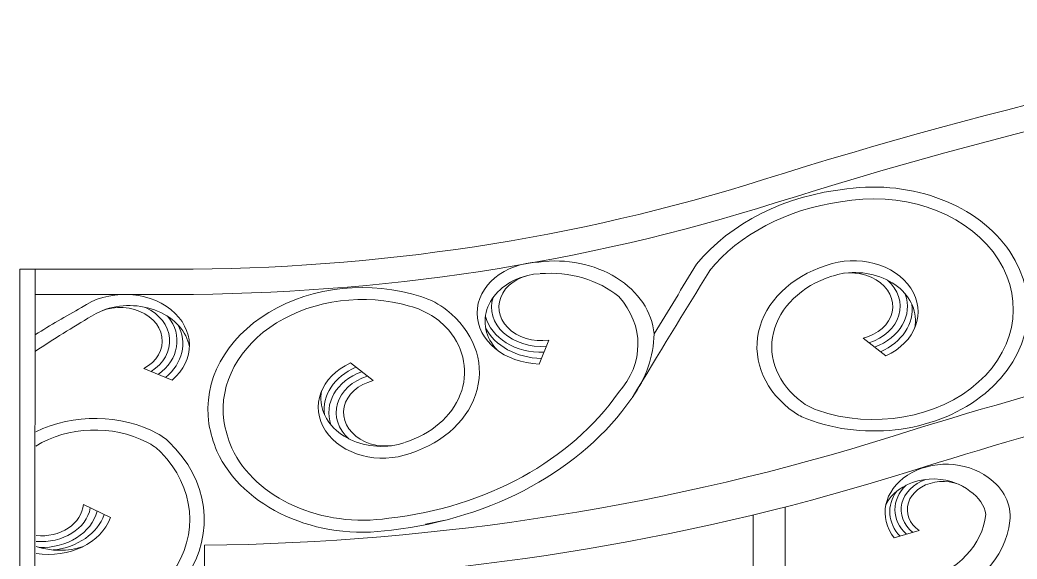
# Model space of a CAD drawing. Header units: inches. Extents: x 60.8 to 83.7, y 23.1 to 43.8.
# Drawn here: x 65.314 to 65.97, y 26.376 to 26.732 of the extents above; entities that cross this region are included whole.
import ezdxf

# ---------------------------------------------------------------- set-up
doc = ezdxf.new("R2010")
doc.units = ezdxf.units.IN
doc.header["$LTSCALE"] = 0.9
doc.header["$MEASUREMENT"] = 0

msp = doc.modelspace()

# ---------------------------------------------------------------- linework, layer by layer
at = {"lineweight": 9}
for p, q in [((65.32359, 26.56723), (65.31359, 26.56723)), ((65.31359, 26.56723), (65.31359, 24.77018)), ((65.32359, 26.56723), (65.32288, 24.77018)), ((65.41532, 26.56723), (65.32359, 26.56723)), ((65.41532, 26.55068), (65.32365, 26.55068)), ((65.65559, 26.50479), (65.66196, 26.52062)), ((65.88401, 26.51014), (65.86906, 26.52181)), ((65.53134, 26.50551), (65.5463, 26.49384)), ((65.41385, 26.49414), (65.39524, 26.50183)), ((65.37326, 26.40354), (65.35536, 26.41223)), ((65.81761, 26.26933), (65.81761, 26.41056)), ((65.58079, 26.39931), (65.59363, 26.40182)), ((65.79669, 26.26933), (65.79669, 26.40536)), ((65.88953, 26.39014), (65.90606, 26.39502)), ((65.43523, 26.3853), (65.43523, 25.73146))]:
    msp.add_line(p, q, dxfattribs=at)
at = {"lineweight": 9, "extrusion": (0, 0, -1)}
for centre, major_axis, start_param, end_param in [((66.77376, 24.70537), (2.61432, 0), 4.332138, 4.712389), ((66.77376, 24.70537), (-2.5934, 0), 1.190545, 1.557478), ((65.41532, 27.39472), (1.04573, 0), 1.190545, 1.570796), ((65.87605, 26.54105), (0.1016, 0), 4.538077, 8.302647), ((65.87659, 26.51082), (-0.13945, 0), 0.572463, 1.440153), ((65.87659, 26.51082), (-0.13945, 0), 0.572463, 1.440153), ((65.876, 26.54099), (0.09196, 0), 4.473672, 8.269055), ((65.41532, 27.39472), (1.06664, 0), 1.190545, 1.570796), ((65.87659, 26.51082), (-0.12941, 0), 0.572463, 1.397297), ((65.86274, 26.53927), (0.04251, 0), 4.274116, 7.329941), ((66.77376, 24.70537), (2.38426, 0), 4.332138, 4.610005), ((65.65728, 26.53841), (0.04251, 0), 1.610639, 4.666464), ((65.66619, 26.52105), (0.06532, 0), 4.545404, 6.212861), ((125.73788, 3.6104), (66.62819, 0), 3.5912, 3.592167), ((65.65697, 26.54231), (0.02786, 0), 1.390685, 4.669418), ((65.66254, 26.51452), (-0.0633, 0), 1.471821, 2.37581), ((125.73788, 3.6104), (-66.61815, 0), 0.448793, 0.450575), ((65.87213, 26.51619), (0.07301, 0), 2.297439, 4.327167), ((65.86071, 26.54284), (0.02786, 0), 4.271163, 7.549895), ((65.86351, 26.53345), (-0.04001, 0), 1.409638, 3.296404), ((65.5393, 26.4746), (0.10193, 0), 3.02651, 5.099103), ((65.66002, 26.53297), (0.04001, 0), 2.502584, 4.38935), ((65.87213, 26.51619), (-0.0633, 0), -0.813164, 1.185574), ((65.86071, 26.54284), (-0.03271, 0), 2.411066, 4.330942), ((65.38274, 26.51706), (-0.04251, 0), 0.83548, 3.891305), ((65.5393, 26.4746), (0.09189, 0), 3.040468, 5.05665), ((65.86071, 26.54284), (0.03757, 0), -0.275867, 1.133652), ((66.77376, 24.70537), (2.35288, 0), 4.332138, 4.59522), ((65.38563, 26.51167), (-0.04001, 0), 1.112594, 2.99936), ((65.55822, 26.51136), (-0.05176, 0), 1.957511, 2.354698), ((65.65697, 26.54231), (0.03271, 0), 1.468046, 3.387922), ((65.65185, 26.51784), (-0.0689, 0), 2.527956, 3.764843), ((65.86119, 26.54077), (0.04015, 0), -0.11184, 1.069894), ((65.66306, 26.18655), (0.54513, 0), 4.040525, 4.110087), ((65.37948, 26.52001), (0.02786, 0), 3.974119, 7.252852), ((65.37948, 26.52001), (-0.03271, 0), 2.114022, 4.033898), ((65.55285, 26.50449), (-0.05176, 0), 1.915057, 2.557628), ((65.54322, 26.49945), (-0.07301, 0), 2.354698, 4.327167), ((65.84405, 26.02144), (0.81053, 0), 4.015437, 4.073511), ((65.37948, 26.52001), (0.03757, 0), -0.57291, 0.836608), ((65.65697, 26.54231), (-0.03757, 0), 4.665336, 6.074855), ((65.3807, 26.51814), (0.04015, 0), -0.408884, 0.77285), ((65.54322, 26.49945), (-0.0633, 0), 2.557628, 4.327167), ((65.65777, 26.5403), (-0.04015, 0), -1.554091, -0.372358), ((65.62017, 26.52605), (0.11119, 0), 0.015607, 0.516833), ((65.55261, 26.47638), (0.04251, 0), 1.132524, 4.188349), ((65.55416, 26.47488), (-0.04015, 0), -0.11184, 1.069894), ((65.55464, 26.47281), (-0.03757, 0), -0.275867, 1.133652), ((65.55464, 26.47281), (-0.03271, 0), -0.730527, 1.189349), ((65.55464, 26.47281), (0.02786, 0), 1.12957, 4.408303), ((65.55184, 26.4822), (0.04001, 0), 1.409638, 3.296404), ((65.52763, 26.56411), (0.20542, 0), 0.501099, 1.428986), ((65.52763, 26.56411), (0.21545, 0), 0.501099, 1.427879), ((65.85352, 26.50063), (-0.03622, 0), -1.155723, -0.813164), ((65.36299, 26.41122), (-0.07301, 0), 1.00692, 2.172851), ((65.84769, 26.49443), (-0.03622, 0), -1.12213, -0.844154), ((65.57569, 26.48129), (-0.12903, 0), -0.318692, -0.137843), ((65.36299, 26.41122), (-0.0633, 0), 0.907236, 2.141861), ((65.57788, 26.48173), (-0.14136, 0), -0.312169, -0.147128), ((65.33343, 26.40225), (0.1016, 0), -0.690765, 1.659317), ((65.37762, 26.42925), (0.03622, 0), -0.999731, -0.657172), ((65.38382, 26.43521), (0.03622, 0), -0.968741, -0.690765), ((65.41532, 27.39472), (1.27579, 0), 1.190545, 1.555191), ((65.33349, 26.4023), (0.09196, 0), -0.657172, 1.669634), ((65.5393, 26.4746), (0.10193, 0), 1.383182, 2.79738), ((65.5393, 26.4746), (0.09189, 0), 1.380775, 2.786183), ((65.92376, 26.40689), (0.04024, 0), 2.587785, 5.468712), ((65.41532, 27.39472), (-1.30716, 0), 4.332138, 4.673148), ((65.91536, 26.40244), (0.03361, 0), 3.514676, 5.294674), ((65.92158, 26.40888), (-0.02748, 0), -0.768222, 1.151653), ((65.92158, 26.40888), (0.0234, 0), 2.296009, 5.574742), ((65.9229, 26.40454), (0.04302, 0), -0.847248, 0.093423), ((65.92031, 26.40742), (0.03372, 0), 2.492825, 3.674559), ((65.92158, 26.40888), (-0.03155, 0), -0.712526, 0.696993), ((65.92197, 26.4036), (-0.02795, 0), 2.241714, 3.054442), ((65.32755, 26.4136), (-0.02786, 0), 3.20358, 4.83298), ((65.32755, 26.4136), (-0.03271, 0), 3.280941, 4.814602), ((65.32755, 26.4136), (0.03757, 0), 0.195046, 1.604564), ((65.33242, 26.4129), (0.04251, 0), 0.281942, 1.764345), ((65.33021, 26.41373), (0.04015, 0), 0.258804, 1.440537), ((65.8834, 26.41011), (0.06667, 0), 0.087, 1.185726), ((65.88649, 26.40657), (-0.07952, 0), 3.224333, 4.361136), ((65.33975, 26.4137), (-0.04001, 0), 4.315479, 5.11076)]:
    msp.add_ellipse(centre, major_axis=major_axis, ratio=0.79131, start_param=start_param, end_param=end_param, dxfattribs=at)

doc.saveas('drawing.dxf')
